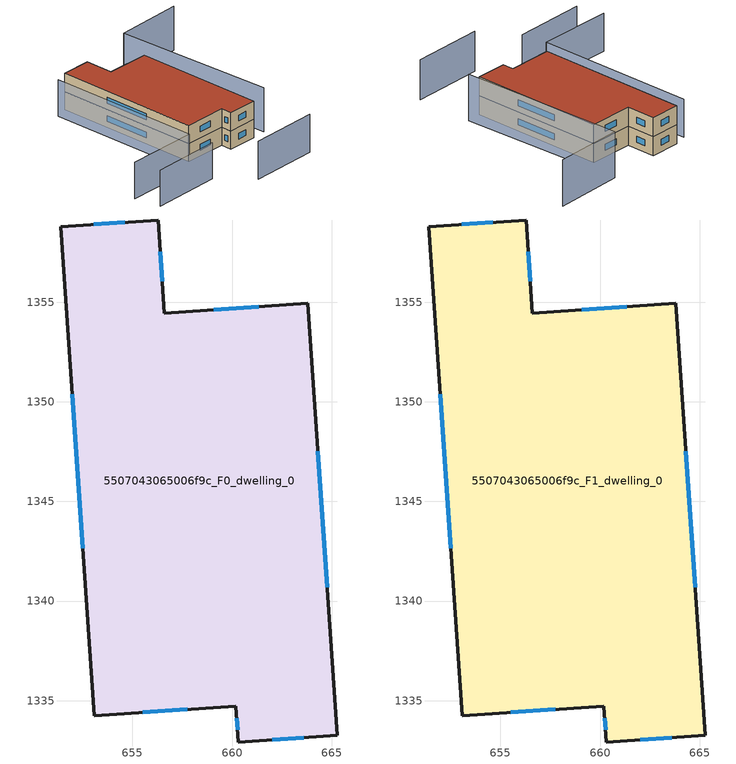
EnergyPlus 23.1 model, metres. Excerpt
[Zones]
5507043065006f9c_F0_dwelling_0
 floor ground (EU_floor_Construction): 663.8,1354.94 665.29,1333.27 660.32,1332.93 660.19,1334.73 653.08,1334.24 651.39,1358.79 656.28,1359.13 656.61,1354.45 z0
 wall outside (EU_wall_Construction): 656.28,1359.13 651.39,1358.79 653.08,1334.24 660.19,1334.73 660.32,1332.93 665.29,1333.27 663.8,1354.94 656.61,1354.45 656.28,1359.13 z0:3
 window (EU_Window_Construction): 654.61,1359.01 653.07,1358.91 / 656.5,1356.05 656.39,1357.53 / 661.34,1354.77 659.07,1354.62 / 664.78,1340.69 664.31,1347.52 / 662.02,1333.04 663.59,1333.15 / 660.24,1334.11 660.27,1333.54 / 655.51,1334.41 657.76,1334.56 / 651.97,1350.39 652.5,1342.65 z1.03:1.97
5507043065006f9c_F1_dwelling_0
 floor to 5507043065006f9c_F0_dwelling_0 (EU_floor_Construction): 663.8,1354.94 665.29,1333.27 660.32,1332.93 660.19,1334.73 653.08,1334.24 651.39,1358.79 656.28,1359.13 656.61,1354.45 z3
 wall outside (EU_wall_Construction): 656.28,1359.13 651.39,1358.79 653.08,1334.24 660.19,1334.73 660.32,1332.93 665.29,1333.27 663.8,1354.94 656.61,1354.45 656.28,1359.13 z3:6
 window (EU_Window_Construction): 654.61,1359.01 653.07,1358.91 / 656.5,1356.05 656.39,1357.53 / 661.34,1354.77 659.07,1354.62 / 664.78,1340.69 664.31,1347.52 / 662.02,1333.04 663.59,1333.15 / 660.24,1334.11 660.27,1333.54 / 655.51,1334.41 657.76,1334.56 / 651.97,1350.39 652.5,1342.65 z4.03:4.97
 roof outside (EU_roof_Construction): 665.29,1333.27 663.8,1354.94 656.61,1354.45 656.28,1359.13 651.39,1358.79 653.08,1334.24 660.19,1334.73 660.32,1332.93 z6
shading: 656.58,1323.23 668.05,1324.23 z0:6.3; 640.41,1326.97 651.92,1328.05 z0:5.9; 649.3,1358.02 651.24,1332.2 / 651.24,1332.2 639.3,1331.31 z0:6; 667.61,1333.56 664.79,1360.25 / 664.79,1360.25 676,1361.43 z0:7.3
[Building]
EU S2 Campaign: North Axis=0; Terrain=City; Solar Distribution=FullExterior
[Site:Location]
Cape.Town.Intl.AP: Latitude=-33.965; Longitude=18.602; Time Zone=2; Elevation=46
[SizingPeriod:WeatherFileDays]
AnnualSizingPeriod: Begin Month=1; Begin Day of Month=1; End Month=12; End Day of Month=31; Day of Week for Start Day=Monday; Use Weather File Daylight Saving Period=No; Use Weather File Rain and Snow Indicators=No
[MATERIAL]
EU_InternalMass_Material: Roughness=MediumRough; Thickness=0.1; Conductivity=1; Density=1800; Specific Heat=900; Thermal Absorptance=0.9; Solar Absorptance=0.7; Visible Absorptance=0.7
[MATERIAL:NOMASS] Roughness=MediumRough; Thermal Absorptance=0.9; Solar Absorptance=0.7; Visible Absorptance=0.7
Name | Thermal Resistance
EU_wall_NoMass | 0.493876
EU_roof_NoMass | 0.449382
EU_floor_NoMass | 1.25
[WINDOWMATERIAL:SIMPLEGLAZINGSYSTEM]
EU_Window_SimpleGlazing: UFactor=4.4; Solar Heat Gain Coefficient=0.85; Visible Transmittance=0.85
[CONSTRUCTION]
EU_wall_Construction: EU_wall_NoMass
EU_roof_Construction: EU_roof_NoMass
EU_floor_Construction: EU_floor_NoMass
EU_Window_Construction: EU_Window_SimpleGlazing
EU_InternalMass_Construction: EU_InternalMass_Material
[ZONE] Type=1; Multiplier=1; Ceiling Height=autocalculate; Volume=820.1; Floor Area=autocalculate; Part of Total Floor Area=Yes
5507043065006f9c_F0_dwelling_0; 5507043065006f9c_F1_dwelling_0
[INTERNALMASS] Construction=EU_InternalMass_Construction; Surface Area=273.367
Name | Zone or ZoneList
5507043065006f9c_F0_dwelling_0_EU_InternalMass | 5507043065006f9c_F0_dwelling_0
5507043065006f9c_F1_dwelling_0_EU_InternalMass | 5507043065006f9c_F1_dwelling_0
[OTHEREQUIPMENT] Fuel Type=Electricity; Design Level Calculation Method=Watts/Area; Power per Zone Floor Area=1; Fraction Latent=0; Fraction Radiant=0; Fraction Lost=0; Carbon Dioxide Generation Rate=0; EndUse Subcategory=EU_Step8_InternalGains
Name | Zone or ZoneList or Space or SpaceList | Schedule
EU_Step8_InternalGain_5507043065006f9c_F0_dwelling_0_f000 | 5507043065006f9c_F0_dwelling_0 | EU_Step8_GainSchedule_5507043065006f9c_F0_dwelling_0_f000
EU_Step8_InternalGain_5507043065006f9c_F1_dwelling_0_f000 | 5507043065006f9c_F1_dwelling_0 | EU_Step8_GainSchedule_5507043065006f9c_F1_dwelling_0_f000
[ZONEVENTILATION:DESIGNFLOWRATE] Schedule=EU_AlwaysOn; Design Flow Rate Calculation Method=AirChanges/Hour; Air Changes per Hour=0.64; Ventilation Type=Natural; Fan Pressure Rise=0; Fan Total Efficiency=1; Constant Term Coefficient=1; Temperature Term Coefficient=0; Velocity Term Coefficient=0; Velocity Squared Term Coefficient=0; Minimum Indoor Temperature=-100; Maximum Indoor Temperature=100; Delta Temperature=-100; Minimum Outdoor Temperature=-100; Maximum Outdoor Temperature=100; Maximum Wind Speed=40
Name | Zone or ZoneList or Space or SpaceList
EU_ConstantAir_5507043065006f9c_F0_dwelling_0 | 5507043065006f9c_F0_dwelling_0
EU_ConstantAir_5507043065006f9c_F1_dwelling_0 | 5507043065006f9c_F1_dwelling_0
[HVACTEMPLATE:THERMOSTAT] Constant Heating Setpoint=20; Constant Cooling Setpoint=50
EU_HeatOnly_5507043065006f9c_F0_dwelling_0; EU_HeatOnly_5507043065006f9c_F1_dwelling_0
[HVACTEMPLATE:ZONE:IDEALLOADSAIRSYSTEM] System Availability Schedule=EU_AlwaysOn; Maximum Heating Supply Air Temperature=50; Minimum Cooling Supply Air Temperature=13; Maximum Heating Supply Air Humidity Ratio=0.0156; Minimum Cooling Supply Air Humidity Ratio=0.0077; Heating Limit=NoLimit; Cooling Limit=NoLimit; Heating Availability Schedule=EU_AlwaysOn; Cooling Availability Schedule=EU_CoolingOff; Dehumidification Control Type=ConstantSensibleHeatRatio; Cooling Sensible Heat Ratio=0.7; Dehumidification Setpoint=60; Humidification Control Type=None; Humidification Setpoint=30; Outdoor Air Method=None; Outdoor Air Flow Rate per Person=0.00944; Outdoor Air Flow Rate per Zone Floor Area=0; Outdoor Air Flow Rate per Zone=0; Demand Controlled Ventilation Type=None; Outdoor Air Economizer Type=NoEconomizer; Heat Recovery Type=None; Sensible Heat Recovery Effectiveness=0.7; Latent Heat Recovery Effectiveness=0.65
Name | Template Thermostat
5507043065006f9c_F0_dwelling_0 | EU_HeatOnly_5507043065006f9c_F0_dwelling_0
5507043065006f9c_F1_dwelling_0 | EU_HeatOnly_5507043065006f9c_F1_dwelling_0
[SIZING:ZONE] Zone Cooling Design Supply Air Temperature Input Method=SupplyAirTemperature; Zone Cooling Design Supply Air Temperature=13; Zone Heating Design Supply Air Temperature Input Method=SupplyAirTemperature; Zone Heating Design Supply Air Temperature=50; Zone Cooling Design Supply Air Humidity Ratio=0.008; Zone Heating Design Supply Air Humidity Ratio=0.008; Cooling Design Air Flow Method=DesignDay; Cooling Design Air Flow Rate=0; Cooling Minimum Air Flow per Zone Floor Area=0.000762; Cooling Minimum Air Flow=0; Cooling Minimum Air Flow Fraction=0.2; Heating Design Air Flow Method=DesignDay; Heating Design Air Flow Rate=0; Heating Maximum Air Flow per Zone Floor Area=0.002032; Heating Maximum Air Flow=0.141576; Heating Maximum Air Flow Fraction=0.3; Account for Dedicated Outdoor Air System=No; Dedicated Outdoor Air System Control Strategy=NeutralSupplyAir; Dedicated Outdoor Air Low Setpoint Temperature for Design=autosize; Dedicated Outdoor Air High Setpoint Temperature for Design=autosize; Zone Load Sizing Method=Sensible Load Only No Latent Load; Zone Latent Cooling Design Supply Air Humidity Ratio Input Method=HumidityRatioDifference; Zone Cooling Design Supply Air Humidity Ratio Difference=0.005; Zone Latent Heating Design Supply Air Humidity Ratio Input Method=HumidityRatioDifference; Zone Humidification Design Supply Air Humidity Ratio Difference=0.005
5507043065006f9c_F0_dwelling_0; 5507043065006f9c_F1_dwelling_0
[SCHEDULE:CONSTANT]
Name | Hourly Value
EU_AlwaysOn | 1
EU_CoolingOff | 0
[SCHEDULE:FILE] Column Number=1; Rows to Skip at Top=0; Number of Hours of Data=8760; Column Separator=Comma; Interpolate to Timestep=No; Minutes per Item=60; Adjust Schedule for Daylight Savings=Yes
Name | File
EU_Step8_GainSchedule_5507043065006f9c_F0_dwelling_0_f000 | ../../schedules/5507043065006f9c/5507043065006f9c_F0_dwelling_0_f000_gain.csv
EU_Step8_GainSchedule_5507043065006f9c_F1_dwelling_0_f000 | ../../schedules/5507043065006f9c/5507043065006f9c_F1_dwelling_0_f000_gain.csv
